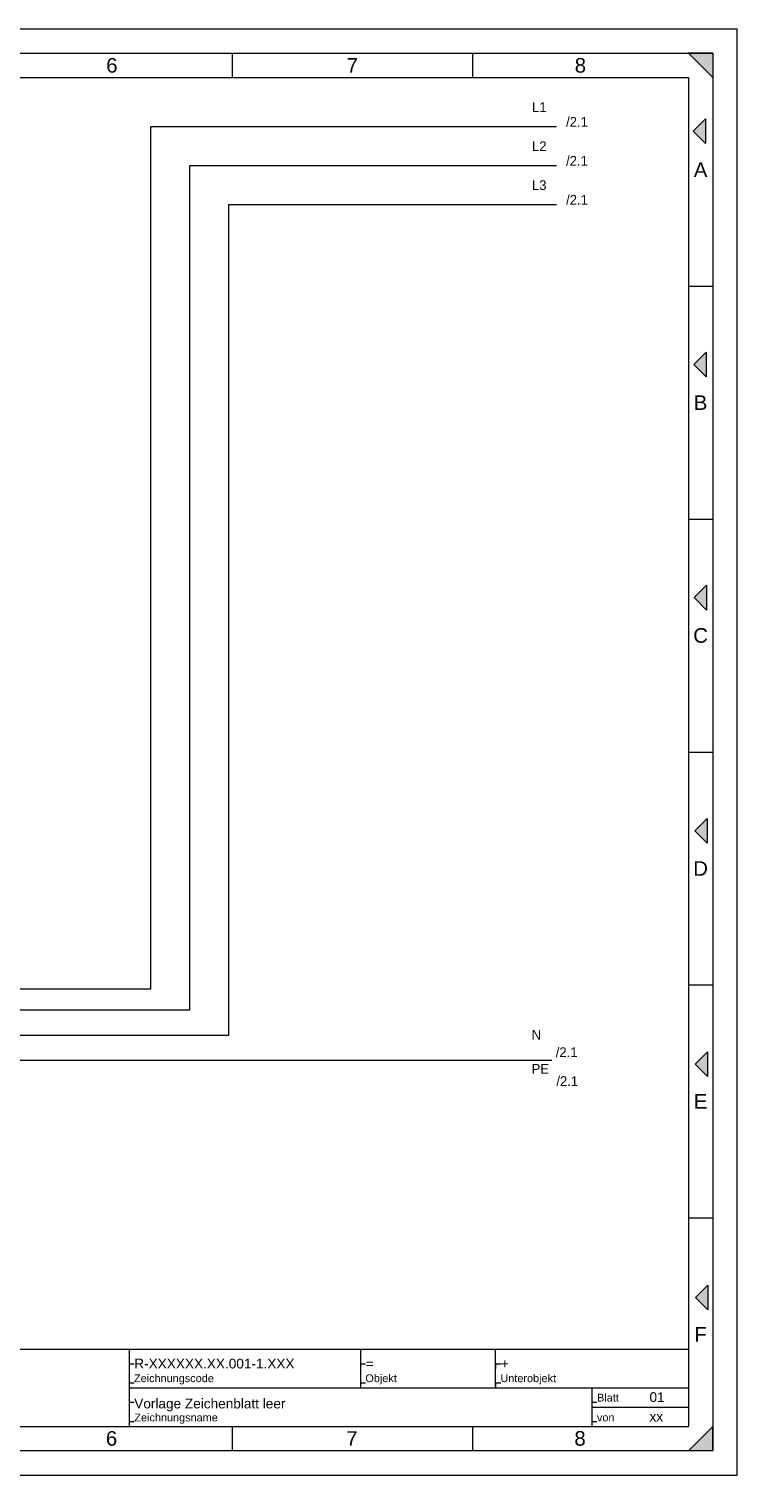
# Model space of a CAD drawing. Header units: millimetres. Extents: x 0 to 420, y 0 to 297.
# Drawn here: x 274.5 to 420, y 0 to 297 of the extents above; entities that cross this region are included whole.
import ezdxf

# ---------------------------------------------------------------- set-up
doc = ezdxf.new("R2010")
doc.units = ezdxf.units.MM
for name, color, linetype, true_color in [('Blatt beschnitten', 2, 'Continuous', 0xffff00), ('Einpassen', 1, 'Continuous', 0xff0000), ('Hilfe', 1, 'Continuous', 0xff0000), ('PK Text Vorgabe', 1, 'Continuous', 0xff0000), ('Plankopf_elt', 5, 'Continuous', 0x0000ff), ('Rahmen Doppelt', 3, 'Continuous', 0x00ff00), ('Rahmen Raster', 3, 'Continuous', 0x00ff00), ('Rahmen Raster Text', 3, 'Continuous', 0x00ff00), ('Zeichnung', 30, 'Continuous', 0xff7f00)]:
    doc.layers.add(name, color=color, linetype=linetype, true_color=true_color)
doc.layers.add('PK Text ausgefuellt', color=94, linetype='Continuous', lineweight=25, true_color=0x008000)
doc.styles.add('textstyle0', font='')
doc.styles.add('textstyle1', font='')
doc.styles.add('textstyle2', font='')
doc.styles.add('textstyle3', font='')
doc.styles.add('textstyle32', font='')
doc.styles.add('textstyle34', font='')
doc.styles.add('textstyle36', font='')
doc.styles.add('textstyle38', font='')
doc.styles.add('textstyle39', font='')
doc.styles.add('textstyle4', font='')
doc.styles.add('textstyle40', font='')
doc.styles.add('textstyle42', font='')
doc.styles.add('textstyle43', font='')
doc.styles.add('textstyle44', font='')
doc.styles.add('textstyle45', font='')
doc.styles.add('textstyle46', font='')
doc.styles.add('textstyle48', font='')
doc.styles.add('textstyle5', font='')
doc.styles.add('textstyle6', font='')
doc.styles.add('textstyle68', font='')
doc.styles.add('textstyle69', font='')
doc.styles.add('textstyle7', font='')
doc.styles.add('textstyle71', font='')
doc.styles.add('textstyle72', font='')
doc.styles.add('textstyle73', font='')
doc.styles.add('textstyle74', font='')
doc.styles.add('textstyle75', font='')
doc.styles.add('textstyle76', font='')
doc.styles.add('textstyle78', font='')
doc.styles.add('textstyle8', font='')
doc.styles.add('textstyle83', font='')
doc.styles.add('textstyle84', font='')
doc.styles.add('textstyle85', font='')
doc.styles.add('textstyle9', font='')
doc.styles.get('textstyle0').set_extended_font_data('FreeMono')
doc.styles.get('textstyle1').set_extended_font_data('FreeMono')
doc.styles.get('textstyle2').set_extended_font_data('FreeMono')
doc.styles.get('textstyle3').set_extended_font_data('FreeMono')
doc.styles.get('textstyle32').set_extended_font_data('Liberation Sans')
doc.styles.get('textstyle34').set_extended_font_data('Liberation Sans')
doc.styles.get('textstyle36').set_extended_font_data('Liberation Sans')
doc.styles.get('textstyle38').set_extended_font_data('Liberation Sans')
doc.styles.get('textstyle39').set_extended_font_data('Liberation Sans')
doc.styles.get('textstyle4').set_extended_font_data('FreeMono')
doc.styles.get('textstyle40').set_extended_font_data('Liberation Sans')
doc.styles.get('textstyle42').set_extended_font_data('Liberation Sans')
doc.styles.get('textstyle43').set_extended_font_data('Liberation Sans')
doc.styles.get('textstyle44').set_extended_font_data('Liberation Sans')
doc.styles.get('textstyle45').set_extended_font_data('Liberation Sans')
doc.styles.get('textstyle46').set_extended_font_data('Liberation Sans')
doc.styles.get('textstyle48').set_extended_font_data('Liberation Sans')
doc.styles.get('textstyle5').set_extended_font_data('FreeMono')
doc.styles.get('textstyle6').set_extended_font_data('FreeMono')
doc.styles.get('textstyle68').set_extended_font_data('Liberation Sans')
doc.styles.get('textstyle69').set_extended_font_data('Liberation Sans')
doc.styles.get('textstyle7').set_extended_font_data('FreeMono')
doc.styles.get('textstyle71').set_extended_font_data('Liberation Sans')
doc.styles.get('textstyle72').set_extended_font_data('Liberation Sans')
doc.styles.get('textstyle73').set_extended_font_data('Liberation Sans')
doc.styles.get('textstyle74').set_extended_font_data('Liberation Sans')
doc.styles.get('textstyle75').set_extended_font_data('Liberation Sans')
doc.styles.get('textstyle76').set_extended_font_data('Liberation Sans')
doc.styles.get('textstyle78').set_extended_font_data('Liberation Sans')
doc.styles.get('textstyle8').set_extended_font_data('FreeMono')
doc.styles.get('textstyle83').set_extended_font_data('Liberation Sans')
doc.styles.get('textstyle84').set_extended_font_data('Liberation Sans')
doc.styles.get('textstyle85').set_extended_font_data('Liberation Sans')
doc.styles.get('textstyle9').set_extended_font_data('FreeMono')

msp = doc.modelspace()

# ---------------------------------------------------------------- hatches: boundary and pattern name
at = {"layer": 'Einpassen'}
for points in [[(413.53, 278.53), (411, 276), (413.53, 273.47)], [(413.63, 230.63), (411.1, 228.1), (413.63, 225.56)], [(413.73, 182.73), (411.19, 180.2), (413.73, 177.66)], [(413.82, 134.83), (411.29, 132.3), (413.82, 129.76)], [(413.92, 86.93), (411.39, 84.39), (413.92, 81.86)], [(414.02, 39.03), (411.48, 36.49), (414.02, 33.96)]]:
    msp.add_hatch(color=256, dxfattribs=at).paths.add_polyline_path(points)
at = {"layer": 'Rahmen Raster Text'}
for points in [[(415, 292), (410, 292), (415, 287)], [(415, 5), (415, 10), (410, 5)], [(415, 5), (415, 10), (410, 5)]]:
    msp.add_hatch(color=256, dxfattribs=at).paths.add_polyline_path(points)

# ---------------------------------------------------------------- linework, layer by layer
at = {"layer": 'Blatt beschnitten'}
for p, q in [((0, 297), (420, 297)), ((420, 0), (420, 297)), ((0, 0), (420, 0))]:
    msp.add_line(p, q, dxfattribs=at)
at = {"layer": 'Einpassen'}
for p, q in [((413.53, 278.53), (411, 276)), ((413.53, 278.53), (413.53, 273.47)), ((411, 276), (413.53, 273.47)), ((413.63, 230.63), (411.1, 228.1)), ((413.63, 230.63), (413.63, 225.56)), ((411.1, 228.1), (413.63, 225.56)), ((413.73, 182.73), (411.19, 180.2)), ((413.73, 182.73), (413.73, 177.66)), ((411.19, 180.2), (413.73, 177.66)), ((413.82, 134.83), (411.29, 132.3)), ((413.82, 134.83), (413.82, 129.76)), ((411.29, 132.3), (413.82, 129.76)), ((413.92, 86.93), (411.39, 84.39)), ((413.92, 86.93), (413.92, 81.86)), ((411.39, 84.39), (413.92, 81.86)), ((414.02, 39.03), (411.48, 36.49)), ((414.02, 39.03), (414.02, 33.96)), ((411.48, 36.49), (414.02, 33.96))]:
    msp.add_line(p, q, dxfattribs=at)
at = {"layer": 'Hilfe'}
for p, q in [((295.16, 21.88), (295.16, 22.88)), ((295.16, 22.88), (296.16, 22.88)), ((342.69, 21.88), (342.69, 22.88)), ((342.69, 22.88), (343.69, 22.88)), ((370.44, 21.88), (370.44, 22.88)), ((370.44, 22.88), (371.44, 22.88)), ((295.16, 17.92), (295.16, 18.92)), ((295.16, 18.92), (296.16, 18.92)), ((342.69, 17.92), (342.69, 18.92)), ((342.69, 18.92), (343.69, 18.92)), ((370.44, 17.92), (370.44, 18.92)), ((370.44, 18.92), (371.44, 18.92)), ((295.16, 13.96), (295.16, 14.96)), ((295.16, 14.96), (296.16, 14.96)), ((390.2, 13.96), (390.2, 14.96)), ((390.2, 14.96), (391.2, 14.96)), ((295.16, 10), (295.16, 11)), ((295.16, 11), (296.16, 11)), ((390.2, 10), (390.2, 11)), ((390.2, 11), (391.2, 11))]:
    msp.add_line(p, q, dxfattribs=at)
at = {"layer": 'Plankopf_elt'}
for p, q in [((25, 25.96), (410, 25.84)), ((295.16, 21.88), (295.16, 25.84)), ((342.68, 17.92), (342.68, 25.84)), ((370.4, 17.92), (370.4, 25.84)), ((410, 25.84), (410, 10)), ((295.16, 17.92), (295.16, 21.88)), ((295.16, 13.96), (295.16, 17.92)), ((295.16, 17.92), (410, 17.92)), ((390.2, 13.96), (390.2, 17.92)), ((295.16, 10), (295.16, 13.96)), ((390.2, 10), (390.2, 13.96)), ((390.2, 13.96), (410, 13.96)), ((229.95, 10), (295.16, 10)), ((295.16, 10), (390.2, 10)), ((390.2, 10), (410, 10))]:
    msp.add_line(p, q, dxfattribs=at)
at = {"layer": 'Rahmen Doppelt'}
for p, q in [((20, 292), (415, 292)), ((415, 292), (415, 5)), ((25, 287), (410, 287)), ((410, 287), (410, 25.84)), ((415, 5), (20, 5))]:
    msp.add_line(p, q, dxfattribs=at)
at = {"layer": 'Rahmen Raster'}
for p, q in [((316.25, 292), (316.25, 287)), ((365.62, 292), (365.62, 287)), ((410, 244.17), (415, 244.17)), ((410, 196.33), (415, 196.33)), ((410, 148.5), (415, 148.5)), ((410, 100.67), (415, 100.67)), ((410, 52.83), (415, 52.83)), ((316.25, 10), (316.25, 5)), ((365.62, 10), (365.62, 5))]:
    msp.add_line(p, q, dxfattribs=at)
at = {"layer": 'Rahmen Raster Text'}
for p, q in [((415, 292), (410, 292)), ((415, 287), (410, 292)), ((415, 292), (415, 287)), ((410, 5), (415, 10)), ((410, 5), (415, 10)), ((415, 5), (415, 10)), ((415, 5), (415, 10)), ((415, 5), (410, 5)), ((415, 5), (410, 5))]:
    msp.add_line(p, q, dxfattribs=at)
at = {"layer": 'Zeichnung'}
for p, q in [((299.56, 99.85), (299.56, 276.97)), ((299.56, 276.97), (382.87, 276.97)), ((307.56, 95.57), (307.56, 268.97)), ((307.56, 268.97), (382.87, 268.97)), ((315.56, 90.37), (315.56, 260.97)), ((315.56, 260.97), (382.87, 260.97)), ((223.88, 99.86), (275.73, 99.85)), ((275.73, 99.85), (299.56, 99.85)), ((239.41, 95.57), (275.81, 95.57)), ((275.81, 95.57), (307.56, 95.57)), ((254.99, 90.37), (275.79, 90.37)), ((275.79, 90.37), (315.56, 90.37)), ((270.73, 85.24), (275.93, 85.24)), ((275.93, 85.24), (381.91, 85.24))]:
    msp.add_line(p, q, dxfattribs=at)

# ---------------------------------------------------------------- texts
at = {"layer": 'PK Text ausgefuellt', "char_height": 2, "attachment_point": 4}
for s, insert, style in [('R-XXXXXX.XX.001-1.XXX', (296.16, 22.88), 'textstyle72'), ('=', (343.69, 22.88), 'textstyle74'), ('+', (371.44, 22.88), 'textstyle73'), ('Vorlage Zeichenblatt leer', (296.15, 14.39), 'textstyle71'), ('01', (402, 16), 'textstyle68'), ('xx', (402, 12), 'textstyle69')]:
    msp.add_mtext(s, dxfattribs=dict(at, insert=insert, style=style))
at = {"layer": 'PK Text Vorgabe', "char_height": 1.6, "attachment_point": 1}
for s, insert, style in [('Zeichnungscode', (296.1, 20.69), 'textstyle85'), ('Objekt', (343.63, 20.69), 'textstyle84'), ('Unterobjekt', (371.38, 20.69), 'textstyle76'), ('Blatt', (391.23, 16.7), 'textstyle75'), ('Zeichnungsname', (296.17, 12.63), 'textstyle83'), ('von', (391.21, 12.63), 'textstyle78')]:
    msp.add_mtext(s, dxfattribs=dict(at, insert=insert, style=style))
at = {"layer": 'Rahmen Raster Text', "char_height": 3, "attachment_point": 5}
for s, insert, style in [('6', (291.56, 289.5), 'textstyle43'), ('8', (387.81, 289.5), 'textstyle40'), ('7', (340.94, 289.5), 'textstyle45'), ('A', (412.5, 268.08), 'textstyle42'), ('B', (412.5, 220.25), 'textstyle36'), ('C', (412.5, 172.42), 'textstyle38'), ('D', (412.5, 124.58), 'textstyle32'), ('E', (412.5, 76.75), 'textstyle34'), ('F', (412.5, 28.92), 'textstyle48'), ('6', (291.49, 7.51), 'textstyle44'), ('7', (340.86, 7.51), 'textstyle46'), ('8', (387.74, 7.51), 'textstyle39')]:
    msp.add_mtext(s, dxfattribs=dict(at, insert=insert, style=style))
at = {"layer": 'Zeichnung', "char_height": 4, "attachment_point": 1}
for s, insert, style in [('\\H2;L1', (377.87, 281.91), 'textstyle9'), ('\\H2;/2.1', (384.87, 278.91), 'textstyle2'), ('\\H2;L2', (377.87, 273.91), 'textstyle6'), ('\\H2;/2.1', (384.87, 270.91), 'textstyle4'), ('\\H2;L3', (377.87, 265.91), 'textstyle7'), ('\\H2;/2.1', (384.87, 262.91), 'textstyle0'), ('\\H2;N', (377.79, 91.43), 'textstyle8'), ('\\H2;/2.1', (382.75, 87.84), 'textstyle1'), ('\\H2;PE', (377.79, 84.43), 'textstyle5'), ('\\H2;/2.1', (382.87, 81.91), 'textstyle3')]:
    msp.add_mtext(s, dxfattribs=dict(at, insert=insert, style=style))

doc.saveas('drawing.dxf')
